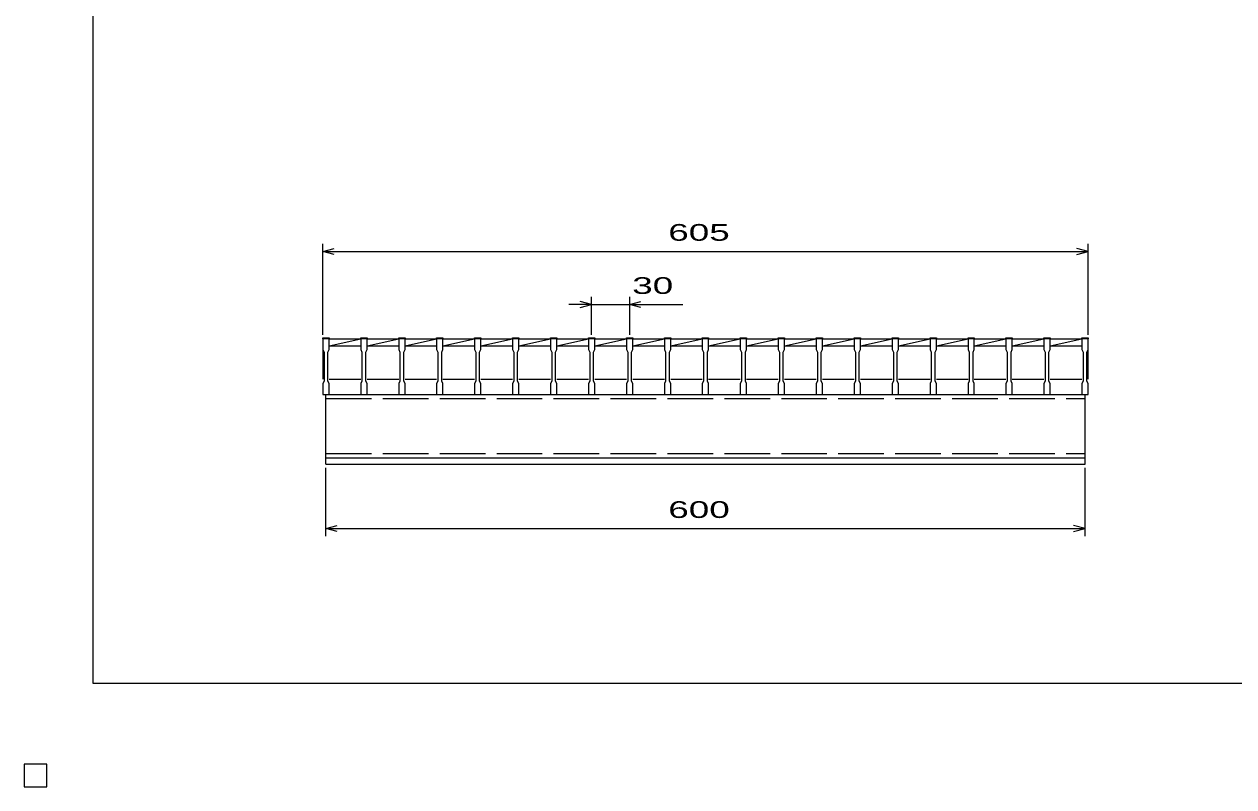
# Model space of a CAD drawing. Units: millimetres, scale not verified. Extents: x -1092 to 1039, y -770 to 632.
# Drawn here: x -1092 to -136, y -770 to -167 of the extents above; entities that cross this region are included whole.
import ezdxf
from ezdxf.enums import TextEntityAlignment as Align

# ---------------------------------------------------------------- set-up
doc = ezdxf.new("R2010")
doc.units = ezdxf.units.MM
doc.header["$LTSCALE"] = 6
doc.linetypes.add('DASHED', pattern=[7.5, 6, -1.5])
for name, color, linetype, lineweight in [('0_2', 150, 'Continuous', 25), ('16', 3, 'Continuous', 25), ('22', 4, 'Continuous', 25), ('24', 2, 'Continuous', 25), ('32', 4, 'Continuous', 25)]:
    doc.layers.add(name, color=color, linetype=linetype, lineweight=lineweight)
doc.styles.add('ベクトル', font='')
doc.styles.get('ベクトル').set_extended_font_data('ベクトル')

msp = doc.modelspace()

# ---------------------------------------------------------------- linework, layer by layer
at = {"layer": '0_2'}
for p, q in [((-1037.4, -687.9), (-1037.4, 632.1)), ((1038.6, -687.9), (-1037.4, -687.9)), ((-1074, -751.5), (-1092, -751.5)), ((-1092, -751.5), (-1092, -769.5)), ((-1074, -751.5), (-1092, -751.5)), ((-1092, -751.5), (-1092, -769.5)), ((-1074, -751.5), (-1092, -751.5)), ((-1092, -751.5), (-1092, -769.5)), ((-1074, -751.5), (-1092, -751.5)), ((-1092, -751.5), (-1092, -769.5)), ((-1074, -751.5), (-1092, -751.5)), ((-1092, -751.5), (-1092, -769.5)), ((-1074, -769.5), (-1074, -751.5)), ((-1074, -769.5), (-1074, -751.5)), ((-1074, -769.5), (-1074, -751.5)), ((-1074, -769.5), (-1074, -751.5)), ((-1074, -769.5), (-1074, -751.5)), ((-1092, -769.5), (-1074, -769.5)), ((-1092, -769.5), (-1074, -769.5)), ((-1092, -769.5), (-1074, -769.5)), ((-1092, -769.5), (-1074, -769.5)), ((-1092, -769.5), (-1074, -769.5))]:
    msp.add_line(p, q, dxfattribs=at)
at = {"layer": '16'}
for p, q in [((-856, -415.5), (-856, -414.8)), ((-856, -414.8), (-851, -414.8)), ((-856, -415.5), (-856, -424)), ((-851, -415.5), (-856, -415.5)), ((-856, -415.5), (-856, -447.5)), ((-851, -414.8), (-851, -415.5)), ((-851, -424), (-851, -415.5)), ((-851, -415.5), (-826, -415.5)), ((-851, -421), (-826, -415.5)), ((-826, -415.5), (-826, -414.8)), ((-826, -414.8), (-821, -414.8)), ((-826, -415.5), (-826, -424)), ((-821, -415.5), (-826, -415.5)), ((-821, -414.8), (-821, -415.5)), ((-821, -424), (-821, -415.5)), ((-821, -415.5), (-796, -415.5)), ((-821, -421), (-796, -415.5)), ((-796, -415.5), (-796, -414.8)), ((-796, -414.8), (-791, -414.8)), ((-796, -415.5), (-796, -424)), ((-791, -415.5), (-796, -415.5)), ((-791, -414.8), (-791, -415.5)), ((-791, -424), (-791, -415.5)), ((-791, -415.5), (-766, -415.5)), ((-791, -421), (-766, -415.5)), ((-766, -415.5), (-766, -414.8)), ((-766, -414.8), (-761, -414.8)), ((-766, -415.5), (-766, -424)), ((-761, -415.5), (-766, -415.5)), ((-761, -414.8), (-761, -415.5)), ((-761, -424), (-761, -415.5)), ((-761, -415.5), (-736, -415.5)), ((-761, -421), (-736, -415.5)), ((-736, -415.5), (-736, -414.8)), ((-736, -414.8), (-731, -414.8)), ((-736, -415.5), (-736, -424)), ((-731, -415.5), (-736, -415.5)), ((-731, -414.8), (-731, -415.5)), ((-731, -424), (-731, -415.5)), ((-731, -415.5), (-706, -415.5)), ((-731, -421), (-706, -415.5)), ((-706, -415.5), (-706, -414.8)), ((-706, -414.8), (-701, -414.8)), ((-706, -415.5), (-706, -424)), ((-701, -415.5), (-706, -415.5)), ((-701, -414.8), (-701, -415.5)), ((-701, -424), (-701, -415.5)), ((-701, -415.5), (-676, -415.5)), ((-701, -421), (-676, -415.5)), ((-676, -415.5), (-676, -414.8)), ((-676, -414.8), (-671, -414.8)), ((-676, -415.5), (-676, -424)), ((-671, -415.5), (-676, -415.5)), ((-671, -414.8), (-671, -415.5)), ((-671, -424), (-671, -415.5)), ((-671, -415.5), (-646, -415.5)), ((-671, -421), (-646, -415.5)), ((-646, -415.5), (-646, -414.8)), ((-646, -414.8), (-641, -414.8)), ((-646, -415.5), (-646, -424)), ((-641, -415.5), (-646, -415.5)), ((-641, -414.8), (-641, -415.5)), ((-641, -424), (-641, -415.5)), ((-641, -415.5), (-616, -415.5)), ((-641, -421), (-616, -415.5)), ((-616, -415.5), (-616, -414.8)), ((-616, -414.8), (-611, -414.8)), ((-616, -415.5), (-616, -424)), ((-611, -415.5), (-616, -415.5)), ((-611, -414.8), (-611, -415.5)), ((-611, -424), (-611, -415.5)), ((-611, -415.5), (-586, -415.5)), ((-611, -421), (-586, -415.5)), ((-586, -415.5), (-586, -414.8)), ((-586, -414.8), (-581, -414.8)), ((-586, -415.5), (-586, -424)), ((-581, -415.5), (-586, -415.5)), ((-581, -414.8), (-581, -415.5)), ((-581, -424), (-581, -415.5)), ((-581, -415.5), (-556, -415.5)), ((-581, -421), (-556, -415.5)), ((-556, -415.5), (-556, -414.8)), ((-556, -414.8), (-551, -414.8)), ((-556, -415.5), (-556, -424)), ((-551, -415.5), (-556, -415.5)), ((-551, -414.8), (-551, -415.5)), ((-551, -424), (-551, -415.5)), ((-551, -415.5), (-526, -415.5)), ((-551, -421), (-526, -415.5)), ((-526, -415.5), (-526, -414.8)), ((-526, -414.8), (-521, -414.8)), ((-526, -415.5), (-526, -424)), ((-521, -415.5), (-526, -415.5)), ((-521, -414.8), (-521, -415.5)), ((-521, -424), (-521, -415.5)), ((-521, -415.5), (-496, -415.5)), ((-521, -421), (-496, -415.5)), ((-496, -415.5), (-496, -414.8)), ((-496, -414.8), (-491, -414.8)), ((-496, -415.5), (-496, -424)), ((-491, -415.5), (-496, -415.5)), ((-491, -414.8), (-491, -415.5)), ((-491, -424), (-491, -415.5)), ((-491, -415.5), (-466, -415.5)), ((-491, -421), (-466, -415.5)), ((-466, -415.5), (-466, -414.8)), ((-466, -414.8), (-461, -414.8)), ((-466, -415.5), (-466, -424)), ((-461, -415.5), (-466, -415.5)), ((-461, -414.8), (-461, -415.5)), ((-461, -424), (-461, -415.5)), ((-461, -415.5), (-436, -415.5)), ((-461, -421), (-436, -415.5)), ((-436, -415.5), (-436, -414.8)), ((-436, -414.8), (-431, -414.8)), ((-436, -415.5), (-436, -424)), ((-431, -415.5), (-436, -415.5)), ((-431, -414.8), (-431, -415.5)), ((-431, -424), (-431, -415.5)), ((-431, -415.5), (-406, -415.5)), ((-431, -421), (-406, -415.5)), ((-406, -415.5), (-406, -414.8)), ((-406, -414.8), (-401, -414.8)), ((-406, -415.5), (-406, -424)), ((-401, -415.5), (-406, -415.5)), ((-401, -414.8), (-401, -415.5)), ((-401, -424), (-401, -415.5)), ((-401, -415.5), (-376, -415.5)), ((-401, -421), (-376, -415.5)), ((-376, -415.5), (-376, -414.8)), ((-376, -414.8), (-371, -414.8)), ((-376, -415.5), (-376, -424)), ((-371, -415.5), (-376, -415.5)), ((-371, -414.8), (-371, -415.5)), ((-371, -424), (-371, -415.5)), ((-371, -415.5), (-346, -415.5)), ((-371, -421), (-346, -415.5)), ((-346, -415.5), (-346, -414.8)), ((-346, -414.8), (-341, -414.8)), ((-346, -415.5), (-346, -424)), ((-341, -415.5), (-346, -415.5)), ((-341, -414.8), (-341, -415.5)), ((-341, -424), (-341, -415.5)), ((-341, -415.5), (-316, -415.5)), ((-341, -421), (-316, -415.5)), ((-316, -415.5), (-316, -414.8)), ((-316, -414.8), (-311, -414.8)), ((-316, -415.5), (-316, -424)), ((-311, -415.5), (-316, -415.5)), ((-311, -414.8), (-311, -415.5)), ((-311, -424), (-311, -415.5)), ((-311, -415.5), (-286, -415.5)), ((-311, -421), (-286, -415.5)), ((-286, -415.5), (-286, -414.8)), ((-286, -414.8), (-281, -414.8)), ((-286, -415.5), (-286, -424)), ((-281, -415.5), (-286, -415.5)), ((-281, -414.8), (-281, -415.5)), ((-281, -424), (-281, -415.5)), ((-281, -415.5), (-256, -415.5)), ((-281, -421), (-256, -415.5)), ((-256, -415.5), (-256, -414.8)), ((-256, -414.8), (-251, -414.8)), ((-256, -415.5), (-256, -424)), ((-251, -415.5), (-256, -415.5)), ((-251, -414.8), (-251, -415.5)), ((-251, -424), (-251, -415.5)), ((-251, -447.5), (-251, -415.5)), ((-856, -424), (-855, -426)), ((-855, -426), (-855, -449)), ((-852, -426), (-851, -424)), ((-852, -449), (-852, -426)), ((-851, -421), (-826, -421)), ((-826, -424), (-825, -426)), ((-825, -426), (-825, -449)), ((-822, -426), (-821, -424)), ((-822, -449), (-822, -426)), ((-821, -421), (-796, -421)), ((-796, -424), (-795, -426)), ((-795, -426), (-795, -449)), ((-792, -426), (-791, -424)), ((-792, -449), (-792, -426)), ((-791, -421), (-766, -421)), ((-766, -424), (-765, -426)), ((-765, -426), (-765, -449)), ((-762, -426), (-761, -424)), ((-762, -449), (-762, -426)), ((-761, -421), (-736, -421)), ((-736, -424), (-735, -426)), ((-735, -426), (-735, -449)), ((-732, -426), (-731, -424)), ((-732, -449), (-732, -426)), ((-731, -421), (-706, -421)), ((-706, -424), (-705, -426)), ((-705, -426), (-705, -449)), ((-702, -426), (-701, -424)), ((-702, -449), (-702, -426)), ((-701, -421), (-676, -421)), ((-676, -424), (-675, -426)), ((-675, -426), (-675, -449)), ((-672, -426), (-671, -424)), ((-672, -449), (-672, -426)), ((-671, -421), (-646, -421)), ((-646, -424), (-645, -426)), ((-645, -426), (-645, -449)), ((-642, -426), (-641, -424)), ((-642, -449), (-642, -426)), ((-641, -421), (-616, -421)), ((-616, -424), (-615, -426)), ((-615, -426), (-615, -449)), ((-612, -426), (-611, -424)), ((-612, -449), (-612, -426)), ((-611, -421), (-586, -421)), ((-586, -424), (-585, -426)), ((-585, -426), (-585, -449)), ((-582, -426), (-581, -424)), ((-582, -449), (-582, -426)), ((-581, -421), (-556, -421)), ((-556, -424), (-555, -426)), ((-555, -426), (-555, -449)), ((-552, -426), (-551, -424)), ((-552, -449), (-552, -426)), ((-551, -421), (-526, -421)), ((-526, -424), (-525, -426)), ((-525, -426), (-525, -449)), ((-522, -426), (-521, -424)), ((-522, -449), (-522, -426)), ((-521, -421), (-496, -421)), ((-496, -424), (-495, -426)), ((-495, -426), (-495, -449)), ((-492, -426), (-491, -424)), ((-492, -449), (-492, -426)), ((-491, -421), (-466, -421)), ((-466, -424), (-465, -426)), ((-465, -426), (-465, -449)), ((-462, -426), (-461, -424)), ((-462, -449), (-462, -426)), ((-461, -421), (-436, -421)), ((-436, -424), (-435, -426)), ((-435, -426), (-435, -449)), ((-432, -426), (-431, -424)), ((-432, -449), (-432, -426)), ((-431, -421), (-406, -421)), ((-406, -424), (-405, -426)), ((-405, -426), (-405, -449)), ((-402, -426), (-401, -424)), ((-402, -449), (-402, -426)), ((-401, -421), (-376, -421)), ((-376, -424), (-375, -426)), ((-375, -426), (-375, -449)), ((-372, -426), (-371, -424)), ((-372, -449), (-372, -426)), ((-371, -421), (-346, -421)), ((-346, -424), (-345, -426)), ((-345, -426), (-345, -449)), ((-342, -426), (-341, -424)), ((-342, -449), (-342, -426)), ((-341, -421), (-316, -421)), ((-316, -424), (-315, -426)), ((-315, -426), (-315, -449)), ((-312, -426), (-311, -424)), ((-312, -449), (-312, -426)), ((-311, -421), (-286, -421)), ((-286, -424), (-285, -426)), ((-285, -426), (-285, -449)), ((-282, -426), (-281, -424)), ((-282, -449), (-282, -426)), ((-281, -421), (-256, -421)), ((-256, -424), (-255, -426)), ((-255, -426), (-255, -449)), ((-252, -426), (-251, -424)), ((-252, -449), (-252, -426)), ((-855, -449), (-856, -451)), ((-851, -451), (-852, -449)), ((-851, -447.5), (-826, -447.5)), ((-825, -449), (-826, -451)), ((-821, -451), (-822, -449)), ((-821, -447.5), (-796, -447.5)), ((-795, -449), (-796, -451)), ((-791, -451), (-792, -449)), ((-791, -447.5), (-766, -447.5)), ((-765, -449), (-766, -451)), ((-761, -451), (-762, -449)), ((-761, -447.5), (-736, -447.5)), ((-735, -449), (-736, -451)), ((-731, -451), (-732, -449)), ((-731, -447.5), (-706, -447.5)), ((-705, -449), (-706, -451)), ((-701, -451), (-702, -449)), ((-701, -447.5), (-676, -447.5)), ((-675, -449), (-676, -451)), ((-671, -451), (-672, -449)), ((-671, -447.5), (-646, -447.5)), ((-645, -449), (-646, -451)), ((-641, -451), (-642, -449)), ((-641, -447.5), (-616, -447.5)), ((-615, -449), (-616, -451)), ((-611, -451), (-612, -449)), ((-611, -447.5), (-586, -447.5)), ((-585, -449), (-586, -451)), ((-581, -451), (-582, -449)), ((-581, -447.5), (-556, -447.5)), ((-555, -449), (-556, -451)), ((-551, -451), (-552, -449)), ((-551, -447.5), (-526, -447.5)), ((-525, -449), (-526, -451)), ((-521, -451), (-522, -449)), ((-521, -447.5), (-496, -447.5)), ((-495, -449), (-496, -451)), ((-491, -451), (-492, -449)), ((-491, -447.5), (-466, -447.5)), ((-465, -449), (-466, -451)), ((-461, -451), (-462, -449)), ((-461, -447.5), (-436, -447.5)), ((-435, -449), (-436, -451)), ((-431, -451), (-432, -449)), ((-431, -447.5), (-406, -447.5)), ((-405, -449), (-406, -451)), ((-401, -451), (-402, -449)), ((-401, -447.5), (-376, -447.5)), ((-375, -449), (-376, -451)), ((-371, -451), (-372, -449)), ((-371, -447.5), (-346, -447.5)), ((-345, -449), (-346, -451)), ((-341, -451), (-342, -449)), ((-341, -447.5), (-316, -447.5)), ((-315, -449), (-316, -451)), ((-311, -451), (-312, -449)), ((-311, -447.5), (-286, -447.5)), ((-285, -449), (-286, -451)), ((-281, -451), (-282, -449)), ((-281, -447.5), (-256, -447.5)), ((-255, -449), (-256, -451)), ((-251, -451), (-252, -449)), ((-856, -451), (-856, -459.5)), ((-851, -459.5), (-851, -451)), ((-826, -451), (-826, -459.5)), ((-821, -459.5), (-821, -451)), ((-796, -451), (-796, -459.5)), ((-791, -459.5), (-791, -451)), ((-766, -451), (-766, -459.5)), ((-761, -459.5), (-761, -451)), ((-736, -451), (-736, -459.5)), ((-731, -459.5), (-731, -451)), ((-706, -451), (-706, -459.5)), ((-701, -459.5), (-701, -451)), ((-676, -451), (-676, -459.5)), ((-671, -459.5), (-671, -451)), ((-646, -451), (-646, -459.5)), ((-641, -459.5), (-641, -451)), ((-616, -451), (-616, -459.5)), ((-611, -459.5), (-611, -451)), ((-586, -451), (-586, -459.5)), ((-581, -459.5), (-581, -451)), ((-556, -451), (-556, -459.5)), ((-551, -459.5), (-551, -451)), ((-526, -451), (-526, -459.5)), ((-521, -459.5), (-521, -451)), ((-496, -451), (-496, -459.5)), ((-491, -459.5), (-491, -451)), ((-466, -451), (-466, -459.5)), ((-461, -459.5), (-461, -451)), ((-436, -451), (-436, -459.5)), ((-431, -459.5), (-431, -451)), ((-406, -451), (-406, -459.5)), ((-401, -459.5), (-401, -451)), ((-376, -451), (-376, -459.5)), ((-371, -459.5), (-371, -451)), ((-346, -451), (-346, -459.5)), ((-341, -459.5), (-341, -451)), ((-316, -451), (-316, -459.5)), ((-311, -459.5), (-311, -451)), ((-286, -451), (-286, -459.5)), ((-281, -459.5), (-281, -451)), ((-256, -451), (-256, -459.5)), ((-251, -459.5), (-251, -451)), ((-856, -459.5), (-851, -459.5)), ((-853.5, -459.5), (-253.5, -459.5)), ((-853.5, -509.5), (-853.5, -459.5)), ((-826, -459.5), (-821, -459.5)), ((-796, -459.5), (-791, -459.5)), ((-766, -459.5), (-761, -459.5)), ((-736, -459.5), (-731, -459.5)), ((-706, -459.5), (-701, -459.5)), ((-676, -459.5), (-671, -459.5)), ((-646, -459.5), (-641, -459.5)), ((-616, -459.5), (-611, -459.5)), ((-586, -459.5), (-581, -459.5)), ((-556, -459.5), (-551, -459.5)), ((-526, -459.5), (-521, -459.5)), ((-496, -459.5), (-491, -459.5)), ((-466, -459.5), (-461, -459.5)), ((-436, -459.5), (-431, -459.5)), ((-406, -459.5), (-401, -459.5)), ((-376, -459.5), (-371, -459.5)), ((-346, -459.5), (-341, -459.5)), ((-316, -459.5), (-311, -459.5)), ((-286, -459.5), (-281, -459.5)), ((-256, -459.5), (-251, -459.5)), ((-253.5, -509.5), (-253.5, -459.5)), ((-853.5, -509.5), (-253.5, -509.5)), ((-853.5, -514.5), (-853.5, -509.5)), ((-853.5, -509.5), (-253.5, -509.5)), ((-853.5, -514.5), (-253.5, -514.5)), ((-253.5, -514.5), (-253.5, -509.5)), ((-1074, -751.5), (-1092, -751.5)), ((-1092, -751.5), (-1092, -769.5)), ((-1074, -751.5), (-1092, -751.5)), ((-1092, -751.5), (-1092, -769.5)), ((-1074, -751.5), (-1092, -751.5)), ((-1092, -751.5), (-1092, -769.5)), ((-1074, -751.5), (-1092, -751.5)), ((-1092, -751.5), (-1092, -769.5)), ((-1074, -751.5), (-1092, -751.5)), ((-1092, -751.5), (-1092, -769.5)), ((-1074, -769.5), (-1074, -751.5)), ((-1074, -769.5), (-1074, -751.5)), ((-1074, -769.5), (-1074, -751.5)), ((-1074, -769.5), (-1074, -751.5)), ((-1074, -769.5), (-1074, -751.5)), ((-1092, -769.5), (-1074, -769.5)), ((-1092, -769.5), (-1074, -769.5)), ((-1092, -769.5), (-1074, -769.5)), ((-1092, -769.5), (-1074, -769.5)), ((-1092, -769.5), (-1074, -769.5))]:
    msp.add_line(p, q, dxfattribs=at)
at = {"layer": '16', "linetype": 'DASHED'}
for p, q in [((-853.5, -462.7), (-253.5, -462.7)), ((-853.5, -506.3), (-253.5, -506.3))]:
    msp.add_line(p, q, dxfattribs=at)
at = {"layer": '22'}
for p, q in [((-856, -412.5), (-856, -340.5)), ((-856, -346.5), (-847, -344.1)), ((-251.002, -346.5), (-260.002, -344.1)), ((-251.002, -412.5), (-251.002, -340.5)), ((-847, -348.9), (-856, -346.5)), ((-856, -346.5), (-251.002, -346.5)), ((-260.002, -348.9), (-251.002, -346.5)), ((-643.5, -388.5), (-661.5, -388.5)), ((-643.5, -388.5), (-652.5, -386.1)), ((-652.5, -390.9), (-643.5, -388.5)), ((-643.5, -412.5), (-643.5, -382.5)), ((-643.5, -388.5), (-613.5, -388.5)), ((-613.5, -382.5), (-613.5, -412.5)), ((-613.5, -388.5), (-604.5, -386.1)), ((-604.5, -390.9), (-613.5, -388.5)), ((-613.5, -388.5), (-571.5, -388.5)), ((-853.5, -571.5), (-853.5, -517.5)), ((-253.5, -571.5), (-253.5, -517.5)), ((-853.5, -565.5), (-844.5, -563.1)), ((-253.5, -565.5), (-262.5, -563.1)), ((-844.5, -567.9), (-853.5, -565.5)), ((-853.5, -565.5), (-253.5, -565.5)), ((-262.5, -567.9), (-253.5, -565.5))]:
    msp.add_line(p, q, dxfattribs=at)
at = {"layer": '22', "color": 2}
for p, q in [((-1074, -751.5), (-1092, -751.5)), ((-1092, -751.5), (-1092, -769.5)), ((-1074, -751.5), (-1092, -751.5)), ((-1092, -751.5), (-1092, -769.5)), ((-1074, -751.5), (-1092, -751.5)), ((-1092, -751.5), (-1092, -769.5)), ((-1074, -769.5), (-1074, -751.5)), ((-1074, -769.5), (-1074, -751.5)), ((-1074, -769.5), (-1074, -751.5)), ((-1092, -769.5), (-1074, -769.5)), ((-1092, -769.5), (-1074, -769.5)), ((-1092, -769.5), (-1074, -769.5))]:
    msp.add_line(p, q, dxfattribs=at)
at = {"layer": '24', "color": 4}
for p, q in [((-1074, -751.5), (-1092, -751.5)), ((-1092, -751.5), (-1092, -769.5)), ((-1074, -751.5), (-1092, -751.5)), ((-1092, -751.5), (-1092, -769.5)), ((-1074, -751.5), (-1092, -751.5)), ((-1092, -751.5), (-1092, -769.5)), ((-1074, -769.5), (-1074, -751.5)), ((-1074, -769.5), (-1074, -751.5)), ((-1074, -769.5), (-1074, -751.5)), ((-1092, -769.5), (-1074, -769.5)), ((-1092, -769.5), (-1074, -769.5)), ((-1092, -769.5), (-1074, -769.5))]:
    msp.add_line(p, q, dxfattribs=at)
at = {"layer": '32'}
for p, q in [((-1074, -751.5), (-1092, -751.5)), ((-1092, -751.5), (-1092, -769.5)), ((-1074, -751.5), (-1092, -751.5)), ((-1092, -751.5), (-1092, -769.5)), ((-1074, -751.5), (-1092, -751.5)), ((-1092, -751.5), (-1092, -769.5)), ((-1074, -751.5), (-1092, -751.5)), ((-1092, -751.5), (-1092, -769.5)), ((-1074, -751.5), (-1092, -751.5)), ((-1092, -751.5), (-1092, -769.5)), ((-1074, -769.5), (-1074, -751.5)), ((-1074, -769.5), (-1074, -751.5)), ((-1074, -769.5), (-1074, -751.5)), ((-1074, -769.5), (-1074, -751.5)), ((-1074, -769.5), (-1074, -751.5)), ((-1092, -769.5), (-1074, -769.5)), ((-1092, -769.5), (-1074, -769.5)), ((-1092, -769.5), (-1074, -769.5)), ((-1092, -769.5), (-1074, -769.5)), ((-1092, -769.5), (-1074, -769.5))]:
    msp.add_line(p, q, dxfattribs=at)

# ---------------------------------------------------------------- texts
at = {"layer": '22', "color": 2, "style": 'ベクトル', "width": 1.65}
for s, p in [(' 605 ', (-591, -331.5)), (' 30 ', (-619.5, -373.5)), (' 600 ', (-591, -550.5))]:
    msp.add_text(s, height=13.2, dxfattribs=at).set_placement(p, align=Align.MIDDLE_LEFT)

doc.saveas('drawing.dxf')
